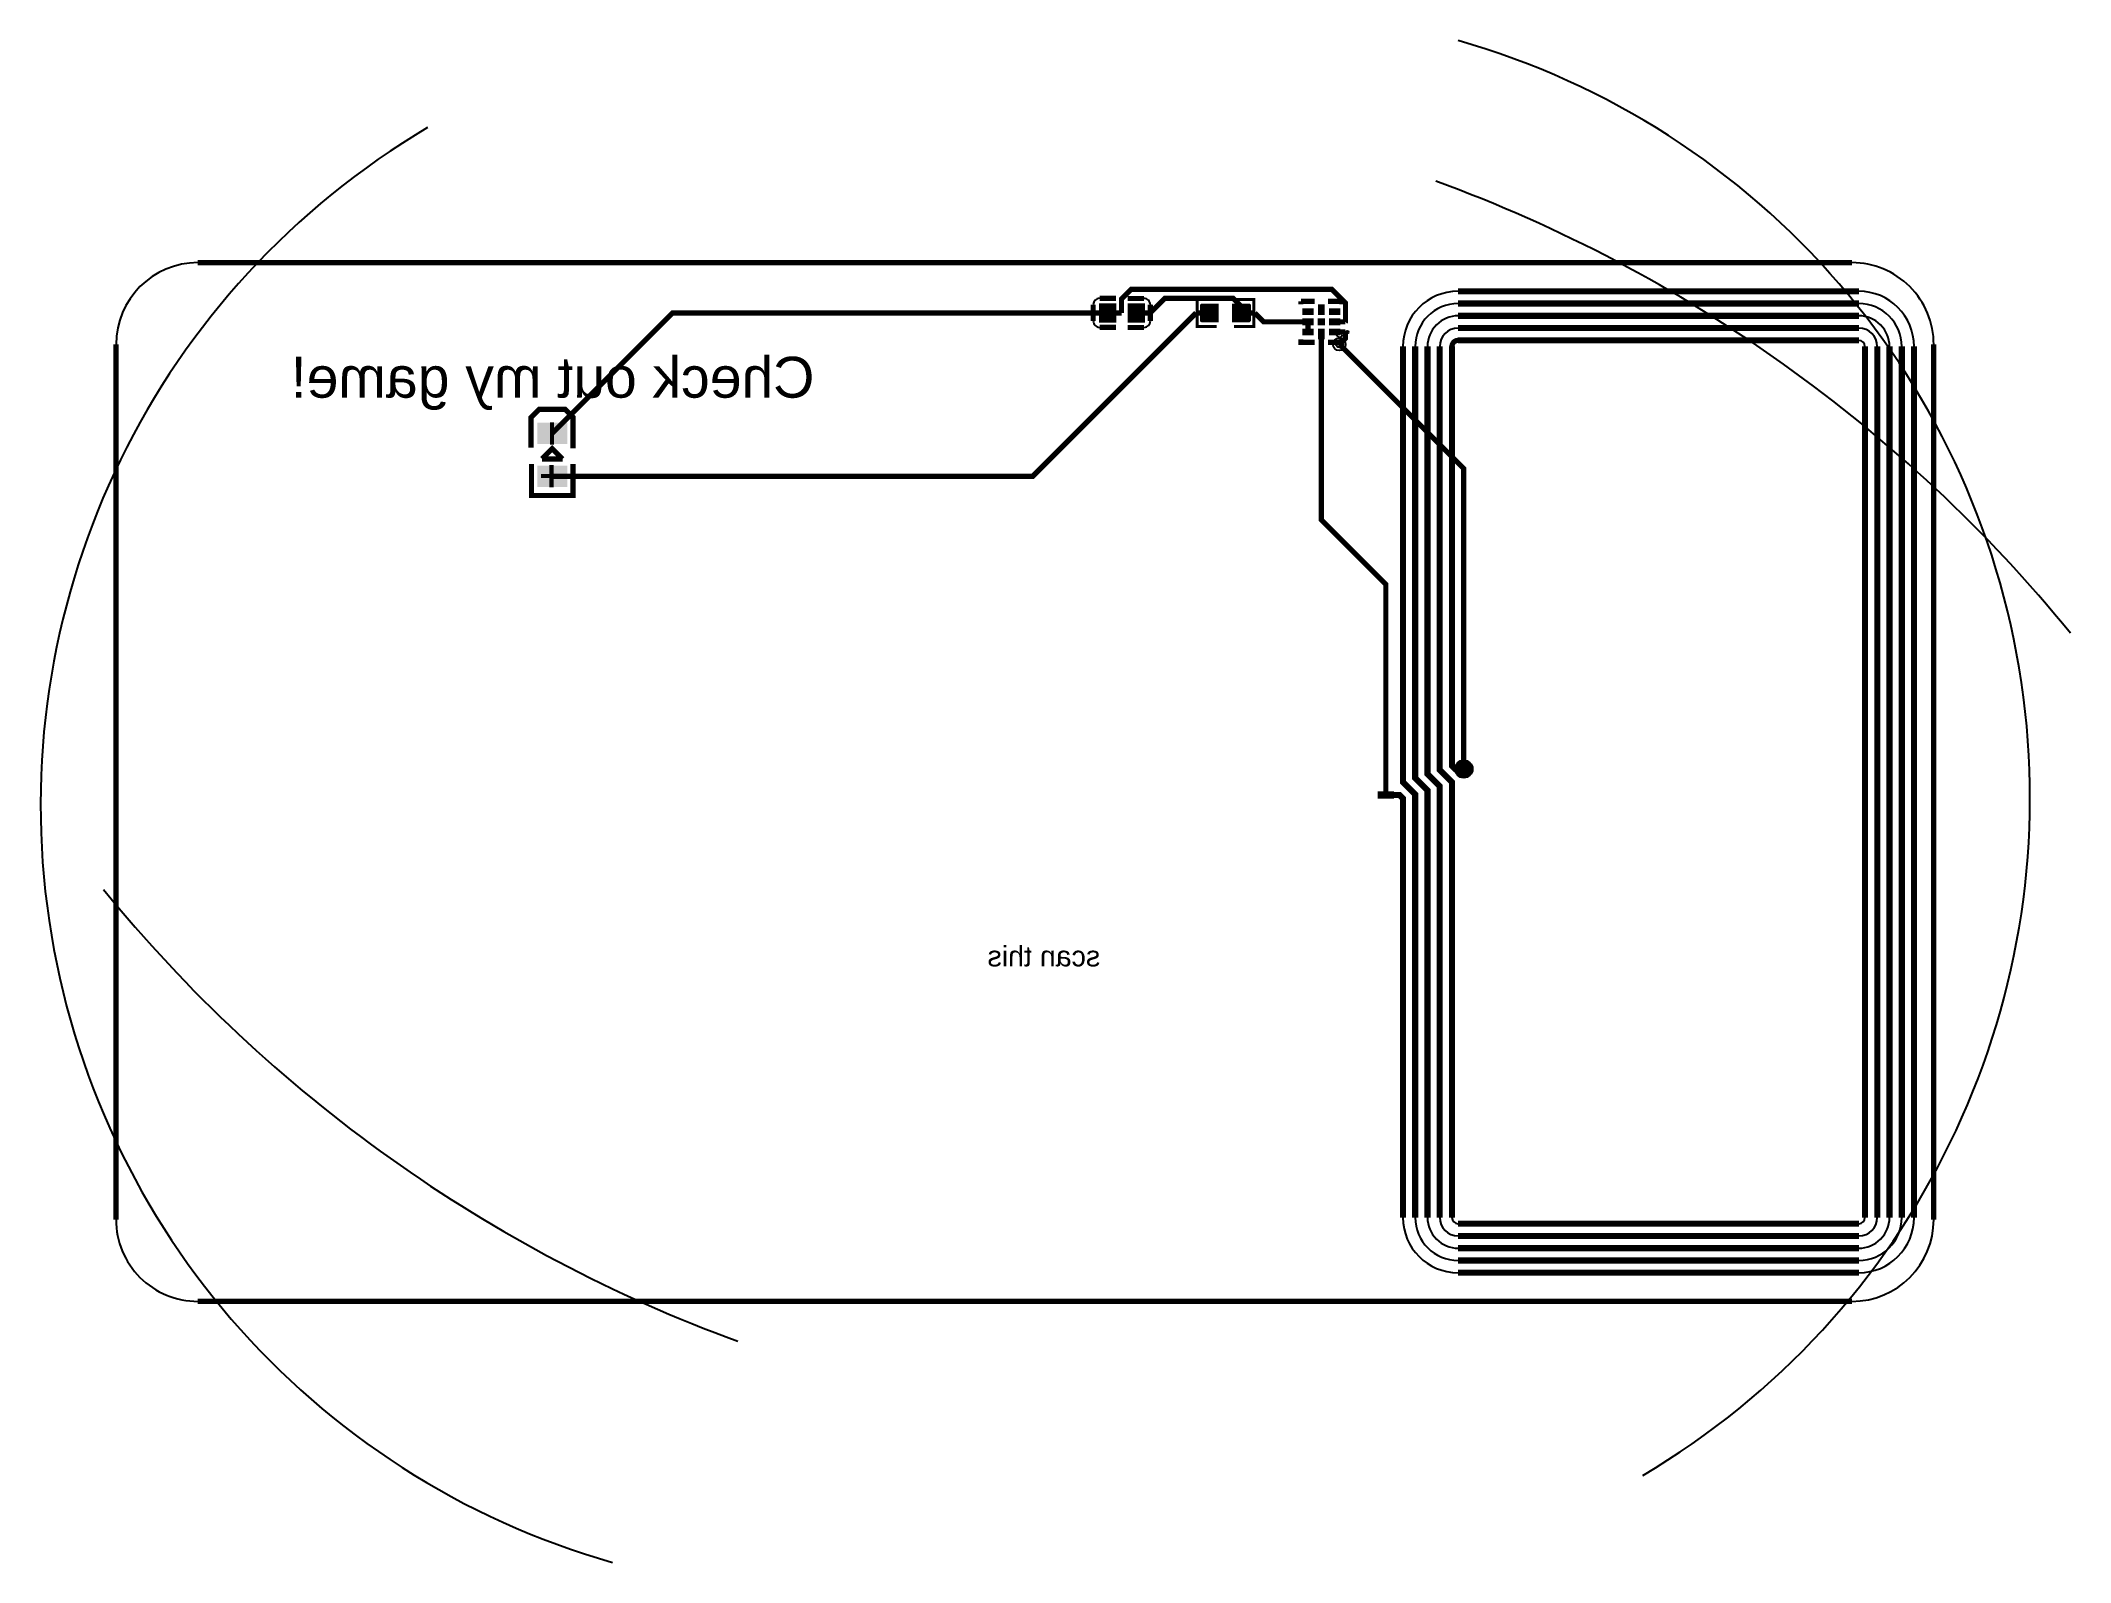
# Model space of a CAD drawing. Header units: millimetres. Extents: x -32.6 to 66.6, y -26.5 to 47.9.
import ezdxf

# ---------------------------------------------------------------- set-up
doc = ezdxf.new("R2010")
doc.units = ezdxf.units.MM
for name, color, linetype, true_color in [('BoardOutLine', 7, 'Continuous', 0xff00ff), ('BottomLayer', 7, 'Continuous', 0x0000ff), ('BottomSilkLayer', 7, 'Continuous', 0x66cc33), ('BottomSolderMaskLayer', 7, 'Continuous', 0xaa00ff), ('Document', 7, 'Continuous', 0xffffff), ('Hole', 7, 'Continuous', 0x222222), ('Multi-Layer', 7, 'Continuous', 0xc0c0c0), ('TopLayer', 7, 'Continuous', 0xff0000), ('TopPasteMaskLayer', 7, 'Continuous', 0x808080), ('TopSilkLayer', 7, 'Continuous', 0xffcc00), ('TopSolderMaskLayer', 7, 'Continuous', 0x800080)]:
    doc.layers.add(name, color=color, linetype=linetype, true_color=true_color)
doc.styles.get("Standard").update_dxf_attribs({"font": 'arial.ttf'})

msp = doc.modelspace()

# ---------------------------------------------------------------- hatches: boundary and pattern name
at = {"layer": 'BottomSolderMaskLayer'}
msp.add_hatch(color=256, dxfattribs=at).paths.add_polyline_path([(36.52768605537222, 12.3190246380492, 1), (37.38646177292366, 12.3190246380492, 1)])
at = {"layer": 'Document'}
for points in [[(-7.729311658623146, 28.180416560833123), (-7.729311658623146, 29.280416560833146), (-7.529311658623101, 29.280416560833146), (-7.529311658623101, 28.180416560833123)], [(-7.560426720853457, 27.191694183388336), (-7.560426720853457, 26.091694183388313), (-7.760401320802657, 26.091694183388313), (-7.760426720853502, 27.191694183388336)], [(-8.175946151892049, 26.745059690119433), (-7.07594615189214, 26.745059690119433), (-7.07594615189214, 26.545059690119388), (-8.175946151892049, 26.545059690119388)]]:
    msp.add_hatch(color=256, dxfattribs=at).paths.add_polyline_path(points)
at = {"layer": 'Multi-Layer'}
msp.add_hatch(color=256, dxfattribs=at).paths.add_polyline_path([(36.55308610617232, 12.3190246380492, 1), (37.36106172212356, 12.3190246380492, 1)])
at = {"layer": 'TopLayer'}
for points in [[(19.141579883159693, 35.07462534925071), (19.941579883159875, 35.07462534925071), (19.941579883159875, 34.17459994919989), (19.141579883159693, 34.17459994919989)], [(20.541579883159784, 35.07462534925071), (21.341579883159966, 35.07462534925071), (21.341579883159966, 34.17459994919989), (20.541579883159784, 34.17459994919989)], [(24.95118110236217, 34.19260858521716), (24.95118110236217, 35.056616713233325), (24.14470408940838, 35.056616713233325), (24.14470408940838, 34.19260858521716)], [(25.65120650241306, 34.19260858521716), (25.65120650241306, 35.056616713233325), (26.45768351536708, 35.056616713233325), (26.45768351536708, 34.19260858521716)], [(29.593116586233236, 34.55072390144767), (29.093116586233236, 34.55072390144767), (29.093116586233236, 34.83073406146809), (29.593116586233236, 34.83073406146809)], [(30.143103886207882, 35.01554483108964), (30.143103886207882, 34.56555753111502), (29.843103886207928, 34.56555753111502), (29.843103886207928, 35.01554483108964)], [(30.893091186182573, 34.55046990093979), (30.393091186182346, 34.55046990093979), (30.393091186182346, 34.8304800609601), (30.893091186182573, 34.8304800609601)], [(29.593116586233236, 34.050596901193785), (29.093116586233236, 34.050596901193785), (29.093116586233236, 34.330607061214096), (29.593116586233236, 34.330607061214096)], [(29.593116586233236, 33.55072390144778), (29.093116586233236, 33.55072390144778), (29.093116586233236, 33.83073406146809), (29.593116586233236, 33.83073406146809)], [(30.14305308610642, 34.34048768097534), (30.14305308610642, 34.040462280924544), (29.843053086106465, 34.040462280924544), (29.843053086106465, 34.34048768097534)], [(30.143103886207882, 33.81564643129286), (30.143103886207882, 33.36565913131824), (29.843103886207928, 33.36565913131824), (29.843103886207928, 33.81564643129286)], [(30.893091186182573, 34.050596901193785), (30.393091186182346, 34.050596901193785), (30.393091186182346, 34.330607061214096), (30.893091186182573, 34.330607061214096)], [(30.893091186182573, 33.55072390144778), (30.393091186182346, 33.55072390144778), (30.393091186182346, 33.83073406146809), (30.893091186182573, 33.83073406146809)], [(-8.31976123952245, 29.236347472695), (-8.319786639573294, 28.236322072644157), (-6.920269240538346, 28.236347472694888), (-6.920243840487501, 29.236347472695)], [(-8.319786639573294, 26.135763271526457), (-8.31976123952245, 27.13576327152657), (-6.920243840487501, 27.135788671577302), (-6.920269240538346, 26.135763271526457)], [(33.52209804419613, 10.899034798069579), (32.772034544069356, 10.899034798069579), (32.772034544069356, 11.199009398018688), (33.52209804419613, 11.199009398018688)]]:
    msp.add_hatch(color=256, dxfattribs=at).paths.add_polyline_path(points)
at = {"layer": 'TopPasteMaskLayer'}
for points in [[(19.141579883159693, 35.07462534925071), (19.941579883159875, 35.07462534925071), (19.941579883159875, 34.17459994919989), (19.141579883159693, 34.17459994919989)], [(20.541579883159784, 35.07462534925071), (21.341579883159966, 35.07462534925071), (21.341579883159966, 34.17459994919989), (20.541579883159784, 34.17459994919989)], [(24.106172212344518, 34.17462534925073), (24.906172212344472, 34.17462534925073), (24.956184912369736, 34.22463804927611), (24.956184912369736, 34.45260350520698), (24.586182372364874, 34.45260350520698), (24.586182372364874, 34.78260096520194), (24.956184912369736, 34.78260096520194), (24.956184912369736, 35.024638049276064), (24.906172212344472, 35.07462534925071), (24.106172212344518, 35.07462534925071), (24.0561849123701, 35.024638049276064), (24.0561849123701, 34.22463804927611)], [(26.49621539243094, 35.074599949199865), (25.696215392430986, 35.074599949199865), (25.646202692405495, 35.02458724917449), (25.646202692405495, 34.7966217932435), (26.016205232410584, 34.7966217932435), (26.016205232410584, 34.46662433324866), (25.646202692405495, 34.46662433324866), (25.646202692405495, 34.22458724917453), (25.696215392430986, 34.17459994919989), (26.49621539243094, 34.17459994919989), (26.54620269240536, 34.22458724917453), (26.54620269240536, 35.02458724917449)], [(29.593116586233236, 34.55072390144767), (29.093116586233236, 34.55072390144767), (29.093116586233236, 34.83073406146809), (29.593116586233236, 34.83073406146809)], [(30.143103886207882, 35.01554483108964), (30.143103886207882, 34.56555753111502), (29.843103886207928, 34.56555753111502), (29.843103886207928, 35.01554483108964)], [(30.893091186182573, 34.55046990093979), (30.393091186182346, 34.55046990093979), (30.393091186182346, 34.8304800609601), (30.893091186182573, 34.8304800609601)], [(29.593116586233236, 34.050596901193785), (29.093116586233236, 34.050596901193785), (29.093116586233236, 34.330607061214096), (29.593116586233236, 34.330607061214096)], [(29.593116586233236, 33.55072390144778), (29.093116586233236, 33.55072390144778), (29.093116586233236, 33.83073406146809), (29.593116586233236, 33.83073406146809)], [(30.14305308610642, 34.34048768097534), (30.14305308610642, 34.040462280924544), (29.843053086106465, 34.040462280924544), (29.843053086106465, 34.34048768097534)], [(30.143103886207882, 33.81564643129286), (30.143103886207882, 33.36565913131824), (29.843103886207928, 33.36565913131824), (29.843103886207928, 33.81564643129286)], [(30.893091186182573, 34.050596901193785), (30.393091186182346, 34.050596901193785), (30.393091186182346, 34.330607061214096), (30.893091186182573, 34.330607061214096)], [(30.893091186182573, 33.55072390144778), (30.393091186182346, 33.55072390144778), (30.393091186182346, 33.83073406146809), (30.893091186182573, 33.83073406146809)], [(-8.31976123952245, 29.236347472695), (-8.319786639573294, 28.236322072644157), (-6.920269240538346, 28.236347472694888), (-6.920243840487501, 29.236347472695)], [(-8.319786639573294, 26.135763271526457), (-8.31976123952245, 27.13576327152657), (-6.920243840487501, 27.135788671577302), (-6.920269240538346, 26.135763271526457)], [(33.52209804419613, 10.899034798069579), (32.772034544069356, 10.899034798069579), (32.772034544069356, 11.199009398018688), (33.52209804419613, 11.199009398018688)]]:
    msp.add_hatch(color=256, dxfattribs=at).paths.add_polyline_path(points)
at = {"layer": 'TopSolderMaskLayer'}
for points in [[(19.116184671079054, 35.10003328537118), (19.966984772679325, 35.10003328537118), (19.966984772679325, 34.149206350025565), (19.116184671079054, 34.149206350025565)], [(20.516181445266056, 35.10003328537118), (21.366981546866555, 35.10003328537118), (21.366981546866555, 34.149206350025565), (20.516181445266056, 34.149206350025565)], [(24.976586752997036, 34.16721600150629), (24.976586752997036, 35.08202423112277), (24.119309638443156, 35.08202423112277), (24.119309638443156, 34.16721600150629)], [(25.625813651400676, 34.16721600150629), (25.625813651400676, 35.08202423112277), (26.483090765954785, 35.08202423112277), (26.483090765954785, 34.16721600150629)], [(29.618515346708136, 34.525314634373785), (29.067715245108047, 34.525314634373785), (29.067715245108047, 34.8561248959943), (29.618515346708136, 34.8561248959943)], [(30.160035341868934, 35.053635229851125), (30.160035341868934, 34.5274499280182), (29.82616956323841, 34.5274499280182), (29.82616956323841, 35.053635229851125)], [(30.918489946657473, 34.52506063386579), (30.367689845057157, 34.52506063386579), (30.367689845057157, 34.85587089548619), (30.918489946657473, 34.85587089548619)], [(29.618515346708136, 34.0251876341199), (29.067715245108047, 34.0251876341199), (29.067715245108047, 34.3559978957403), (29.618515346708136, 34.3559978957403)], [(29.618515346708136, 33.525314634373785), (29.067715245108047, 33.525314634373785), (29.067715245108047, 33.8561248959943), (29.618515346708136, 33.8561248959943)], [(30.168442384196624, 34.365902785569006), (30.168442384196624, 34.01507298283411), (29.81764228259658, 34.01507298283411), (29.81764228259658, 34.365902785569006)], [(30.160035341868934, 33.85373683005423), (30.160035341868934, 33.327551528221306), (29.82616956323841, 33.327551528221306), (29.82616956323841, 33.85373683005423)], [(30.918489946657473, 34.0251876341199), (30.367689845057157, 34.0251876341199), (30.367689845057157, 34.3559978957403), (30.918489946657473, 34.3559978957403)], [(30.918489946657473, 33.525314634373785), (30.367689845057157, 33.525314634373785), (30.367689845057157, 33.8561248959943), (30.918489946657473, 33.8561248959943)], [(-8.355308407390794, 29.25449629302159), (-8.355335097766783, 28.218172330355515), (-6.884722072670002, 28.218198652368187), (-6.884695382294012, 29.25449629302159)], [(-8.355335097766783, 26.11761445119987), (-8.355308407390794, 27.153912091853158), (-6.884695382294012, 27.153938413865944), (-6.884722072670002, 26.11761445119987)], [(36.52768605537222, 12.3190246380492, 1), (37.38646177292366, 12.3190246380492, 1)], [(33.5474980949964, 10.873634747269534), (32.746634493269084, 10.873634747269534), (32.746634493269084, 11.224409448818847), (33.5474980949964, 11.224409448818847)]]:
    msp.add_hatch(color=256, dxfattribs=at).paths.add_polyline_path(points)

# ---------------------------------------------------------------- linework, layer by layer
at = {"layer": 'BoardOutLine', "const_width": 0.25400050800101603}
for points in [[(-24.95605791211574, 37.08407416814828), (55.94399288798604, 37.08407416814828)], [(-28.95605791211574, -9.715925831851678), (-28.95605791211574, 33.08407416814828)], [(59.94394208788435, 33.08407416814828), (59.94394208788435, -9.715925831851678)], [(55.94394208788435, -13.715925831851678), (-24.95605791211574, -13.715925831851678)]]:
    msp.add_lwpolyline(points, dxfattribs=at)
at = {"layer": 'BoardOutLine'}
for centre, start, end in [((-24.95605791211574, 33.08407416814839), 90, 180), ((55.94394208788435, 33.08407416814839), 359.99999999999983, 90), ((-24.95605791211574, -9.715925831851791), 179.99999999999983, 270), ((55.94394208788435, -9.715925831851791), 270, 0)]:
    msp.add_arc(centre, 4, start, end, dxfattribs=at)
at = {"layer": 'BottomLayer', "const_width": 0.25400050800101603}
msp.add_lwpolyline([(36.95707391414794, 12.3190246380492), (36.95707391414794, 27.006604013207948), (30.874777749555733, 33.08890017780038)], dxfattribs=at)
at = {"layer": 'BottomSilkLayer'}
for centre, start, end in [((26.162055577486626, 10.922015717928275), 300.54262286135213, 74.14173623455775), ((5.8411702289647565, 10.540493807090797), 120.54262286135186, 254.14173623455784)]:
    msp.add_arc(centre, 38.486944373888754, start, end, dxfattribs=at)
at = {"layer": 'BottomSolderMaskLayer'}
for points in [[(36.79752143094363, 12.318889652868847), (36.79752143094363, 12.319159623229666)], [(37.11662639735225, 12.318889652868847), (37.11662639735225, 12.319159623229666)]]:
    msp.add_lwpolyline(points, close=True, dxfattribs=at)
msp.add_circle((36.95707391414794, 12.3190246380492), 0.4293878587757176, dxfattribs=at)
for centre, start, end in [((36.95707391414794, 12.318889652868847), 360, 180), ((36.95707391414794, 12.319159623229666), 180, 360)]:
    msp.add_arc(centre, 0.15955248320430626, start, end, dxfattribs=at)
at = {"layer": 'Document'}
msp.add_circle((30.88211836423693, 33.55565151130304), 0.12700025400050802, dxfattribs=at)
at = {"layer": 'Hole'}
msp.add_circle((30.874777749555733, 33.08890017780038), 0.15240030480060962, dxfattribs=at)
at = {"layer": 'Multi-Layer'}
for points in [[(36.80695961391934, 12.318897637795203), (36.80695961391934, 12.31915163830331)], [(37.10718821437654, 12.318897637795203), (37.10718821437654, 12.31915163830331)]]:
    msp.add_lwpolyline(points, close=True, dxfattribs=at)
for centre, radius in [((30.874777749555733, 33.08890017780038), 0.30480060960121924), ((36.95707391414794, 12.3190246380492), 0.403987807975616)]:
    msp.add_circle(centre, radius, dxfattribs=at)
for centre, start, end in [((36.95707391414794, 12.318897637795203), 360, 180), ((36.95707391414794, 12.31915163830331), 180, 360)]:
    msp.add_arc(centre, 0.15011430022860048, start, end, dxfattribs=at)
at = {"layer": 'TopLayer'}
for points, const_width in [([(20.22123444246904, 34.62458724917451), (20.22123444246904, 35.30429260858523), (20.696723393446973, 35.77978155956305), (30.501651003302186, 35.77978155956305), (31.17399034798086, 35.10744221488437), (31.17399034798086, 34.19202438404875), (31.172720345440666, 34.19075438150867)], 0.25400050800101603), ([(36.68199136398289, 35.68402336804661), (56.2821945643891, 35.68402336804661)], 0.29997459994919995), ([(-7.620015240030398, 28.736347472695), (-1.7318008636016202, 34.624561849123666), (19.54155448310894, 34.624561849123666)], 0.25400050800101603), ([(23.865133667767395, 34.624561849123666), (15.87632715265454, 26.635763271526457), (-7.620015240030398, 26.635763271526457)], 0.25400050800101603), ([(19.54152908305832, 34.62458724917451), (20.22123444246904, 34.62458724917451)], 0.25400050800101603), ([(20.941579883159875, 34.62458724917451), (21.621285242570593, 34.62458724917451)], 0.25400050800101603), ([(26.395986791973655, 34.62458724917451), (25.683007366014635, 35.3375666751333), (22.334264668529613, 35.3375666751333), (21.621285242570593, 34.62458724917451)], 0.25400050800101603), ([(24.54787909575839, 34.62458724917451), (23.865125730251748, 34.62458724917451)], 0.25400050800101603), ([(26.054356108712227, 34.62458724917451), (26.395986791973655, 34.62458724917451)], 0.25400050800101603), ([(26.395986791973655, 34.62458724917451), (26.73736347472709, 34.62458724917451)], 0.25400050800101603), ([(29.343154686309617, 34.19075438150867), (27.171196342392705, 34.19075438150867), (26.73736347472709, 34.62458724917451)], 0.25400050800101603), ([(36.68199136398289, 35.08407416814839), (56.2821945643891, 35.08407416814839)], 0.29997459994919995), ([(29.343154686309617, 33.69088138176278), (29.343154686309617, 34.19075438150867)], 0.25400050800101603), ([(30.643129286258727, 34.19075438150867), (31.172720345440666, 34.19075438150867)], 0.25400050800101603), ([(30.643129286258727, 33.69088138176278), (31.172720345440666, 33.69088138176278)], 0.25400050800101603), ([(31.172720345440666, 33.69088138176278), (31.172720345440666, 33.386842773685544), (30.874777749555733, 33.08890017780038)], 0.25400050800101603), ([(36.68199136398289, 34.484124968249944), (56.2821945643891, 34.484124968249944)], 0.29997459994919995), ([(36.68199136398289, 33.8839217678435), (56.2821945643891, 33.8839217678435)], 0.29997459994919995), ([(29.993116586233327, 33.59070358140707), (29.993116586233327, 24.511049022098064), (33.14706629413263, 21.357099314198535), (33.14706629413263, 11.049022098044134)], 0.25400050800101603), ([(34.58216916433844, -9.6159512319025), (34.58216916433844, 11.084074168148277), (33.981965963932, 11.684023368046724), (33.981965963932, 32.98399796799595)], 0.29997459994919995), ([(35.18211836423666, -9.6159512319025), (35.18211836423666, 11.28397256794517), (34.58216916433844, 11.883921767843503), (34.58216916433844, 32.98399796799595)], 0.29997459994919995), ([(35.782067564135104, -9.6159512319025), (35.782067564135104, 11.484124968249944), (35.18211836423666, 12.084074168148277), (35.18211836423666, 32.98399796799595)], 0.29997459994919995), ([(36.38201676403355, -9.6159512319025), (36.38201676403355, 11.684023368046724), (35.782067564135104, 12.28397256794517), (35.782067564135104, 32.98399796799595)], 0.29997459994919995), ([(36.38201676403355, 32.98399796799595), (36.38201676403355, 12.484124968249944), (36.54711709423441, 12.3190246380492), (36.95707391414794, 12.3190246380492)], 0.29997459994919995), ([(36.95707391414794, 12.3190246380492), (36.54711709423441, 12.3190246380492), (36.38201676403355, 12.484124968249944), (36.38201676403355, 32.98399796799595), (36.383032766065526, 33.00863601727201), (36.38608077216168, 33.03327406654819), (36.39116078232155, 33.05740411480815), (36.398018796037604, 33.08102616205224), (36.40716281432583, 33.10388620777235), (36.41783083566179, 33.12623825247647), (36.43027686055393, 33.14732029464062), (36.44475488951002, 33.16738633477257), (36.46050292100608, 33.18643637287278), (36.47802895605787, 33.20396240792479), (36.49682499365008, 33.219964439928845), (36.51663703327404, 33.234442468884936), (36.53771907543819, 33.24714249428496), (36.56007112014231, 33.258064516129025), (36.58293116586242, 33.26720853441702), (36.60655321310651, 33.27432054864107), (36.630683261366585, 33.27965455930905), (36.655067310134655, 33.28270256540509), (36.679705359410946, 33.28397256794517), (36.68199136398289, 33.28397256794517)], 0.25400050800101603), ([(36.68199136398289, 33.28397256794517), (56.2821945643891, 33.28397256794517)], 0.29997459994919995), ([(56.58216916433844, -9.6159512319025), (56.58216916433844, 32.98399796799595)], 0.29997459994919995), ([(57.182118364236885, -9.6159512319025), (57.182118364236885, 32.98399796799595)], 0.29997459994919995), ([(57.78206756413533, -9.6159512319025), (57.78206756413533, 32.98399796799595)], 0.29997459994919995), ([(58.38201676403378, -9.6159512319025), (58.38201676403378, 32.98399796799595)], 0.29997459994919995), ([(58.981965963932225, -9.6159512319025), (58.981965963932225, 32.98399796799595)], 0.29997459994919995), ([(33.02006604013218, 11.049022098044134), (33.14706629413263, 11.049022098044134), (33.81711963423936, 11.049022098044134), (33.981965963932, 10.883921767843503), (33.981965963932, -9.6159512319025)], 0.29997459994919995), ([(36.68199136398289, -9.915925831851723), (56.2821945643891, -9.915925831851723)], 0.29997459994919995), ([(36.68199136398289, -10.515875031750056), (56.2821945643891, -10.515875031750056)], 0.29997459994919995), ([(36.68199136398289, -11.116078232156497), (56.2821945643891, -11.116078232156497)], 0.29997459994919995), ([(36.68199136398289, -11.716027432054943), (56.2821945643891, -11.716027432054943)], 0.29997459994919995), ([(36.68199136398289, -12.315976631953276), (56.2821945643891, -12.315976631953276)], 0.29997459994919995)]:
    msp.add_lwpolyline(points, dxfattribs=dict(at, const_width=const_width))
for centre, radius, start, end in [((36.68199136398289, 32.98399796799583), 2.7000254000508006, 90, 180), ((36.68224536449043, 32.9839979833564), 2.100076200152401, 90, 180), ((56.28194056388156, 32.9839979833564), 2.100076200152401, 0, 90), ((56.2821945643891, 32.98399796799583), 2.7000254000508006, 0, 90), ((36.681991342475385, 32.98425196850394), 1.4998729997459996, 90, 180.00970292629043), ((36.68199136398289, 32.98399796799583), 0.8999237998475998, 90, 180), ((56.282194585896605, 32.98425196850394), 1.4998729997459996, 359.99029707370954, 90), ((56.2821945643891, 32.98399796799583), 0.8999237998475998, 0, 90), ((36.68199136398266, 32.98399796799606), 0.29997459994919995, 90, 180), ((56.28219456438933, 32.98399796799606), 0.29997459994919995, 0, 90), ((36.68199136398289, -9.615951231902386), 2.7000254000508006, 180, 270), ((36.68224536449043, -9.615951247262956), 2.100076200152401, 180, 270), ((36.681991342475385, -9.616205232410493), 1.4998729997459996, 179.99029707370957, 270), ((36.68199136398289, -9.615951231902386), 0.8999237998475998, 180, 270), ((36.68199136398266, -9.615951231902613), 0.29997459994919995, 180, 270), ((56.28194056388156, -9.615951247262956), 2.100076200152401, 270, 0), ((56.28219456438933, -9.615951231902613), 0.29997459994919995, 270, 0), ((56.2821945643891, -9.615951231902386), 0.8999237998475998, 270, 0), ((56.282194585896605, -9.616205232410493), 1.4998729997459996, 270, 0.009702926290444768), ((56.2821945643891, -9.615951231902386), 2.7000254000508006, 270, 0)]:
    msp.add_arc(centre, radius, start, end, dxfattribs=at)
at = {"layer": 'TopSilkLayer'}
for points, const_width in [([(18.836118872237876, 35.03022606045215), (18.836118872237876, 34.23025146050293)], 0.25400050800101603), ([(19.945948691897684, 35.34005588011178), (19.1459486918975, 35.34005588011178)], 0.25400050800101603), ([(20.521844043688134, 35.33423926847854), (21.32181864363747, 35.33423926847854)], 0.25400050800101603), ([(21.631597663195407, 35.02438404876807), (21.631597663195407, 34.22435864871727)], 0.25400050800101603), ([(24.87498094996181, 33.96400812801619), (23.916103632207296, 33.96400812801619), (23.916103632207296, 35.285217170434294), (24.87498094996181, 35.285217170434294)], 0.15240030480060962), ([(25.72740665481342, 33.96400812801619), (26.686283972568162, 33.96400812801619), (26.686283972568162, 35.285217170434294), (25.72740665481342, 35.285217170434294)], 0.15240030480060962), ([(28.993014986029948, 35.048717297434564), (28.993014986029948, 35.19060198120394)], 0.25400050800101603), ([(28.993014986029948, 35.19060198120394), (29.667945135890477, 35.19060198120394)], 0.25400050800101603), ([(30.31795783591565, 35.19060198120394), (30.993014986030175, 35.19060198120394)], 0.25400050800101603), ([(30.993014986030175, 35.19060198120394), (30.993014986030175, 35.048717297434564)], 0.25400050800101603), ([(19.945948691897684, 33.92044704089403), (19.1459486918975, 33.92044704089403)], 0.25400050800101603), ([(20.521844043688134, 33.91457962915922), (21.32181864363747, 33.91457962915922)], 0.25400050800101603), ([(29.667945135890477, 33.190576581153096), (28.993014986029948, 33.190576581153096), (28.993014986029948, 33.33253746507489)], 0.25400050800101603), ([(30.993014986030175, 33.33253746507489), (30.993014986030175, 33.190576581153096), (30.31795783591565, 33.190576581153096)], 0.25400050800101603), ([(-8.662687325374463, 28.03022606045215), (-8.662687325374463, 29.503429006858028), (-8.256286512572842, 29.90982981965965), (-6.98628397256789, 29.90985521971038), (-6.605283210566313, 29.528829057658072), (-6.605283210566313, 28.004826009651993)], 0.25400050800101603), ([(-7.120015240030398, 27.486029972059896), (-7.519989839979644, 27.886055372110718), (-7.619989839979553, 27.986055372110627), (-7.7202692405383, 27.886055372110718), (-8.120269240538391, 27.486029972059896)], 0.25400050800101603), ([(-8.637287274574419, 27.242824485648953), (-8.637287274574419, 25.69342138684283), (-6.605283210566313, 25.69342138684283), (-6.605283210566313, 27.242824485648953)], 0.25400050800101603), ([(-7.120015240030398, 27.486029972059896), (-8.120269240538391, 27.486029972059896)], 0.25400050800101603)]:
    msp.add_lwpolyline(points, dxfattribs=dict(at, const_width=const_width))
msp.add_circle((31.263119126238507, 33.68290576581148), 0.06350012700025401, dxfattribs=at)
for centre, radius, start, end in [((10.922023564315623, -26.416062350889092), 71.85280670561342, 39.169543314145436, 69.91835470575927), ((19.145897891795812, 35.03022606045215), 0.30982981965963935, 90, 180), ((21.321767844576925, 35.024409448818915), 0.30982981965963935, 359.9953028545985, 90), ((19.145897890754668, 34.23022606045208), 0.30982981965963935, 179.9953028545985, 270), ((21.32176784353578, 34.22440944881873), 0.30982981965963935, 270, 0), ((26.130249740231193, 51.816087750939914), 71.85280670561342, 219.16954331414533, 249.91835470575933)]:
    msp.add_arc(centre, radius, start, end, dxfattribs=at)
at = {"layer": 'TopSolderMaskLayer'}
for points in [[(36.79752143094363, 12.318889652868847), (36.79752143094363, 12.319159623229666)], [(37.11662639735225, 12.318889652868847), (37.11662639735225, 12.319159623229666)]]:
    msp.add_lwpolyline(points, close=True, dxfattribs=at)
msp.add_circle((36.95707391414794, 12.3190246380492), 0.4293878587757176, dxfattribs=at)
for centre, start, end in [((36.95707391414794, 12.318889652868847), 360, 180), ((36.95707391414794, 12.319159623229666), 180, 360)]:
    msp.add_arc(centre, 0.15955248320430626, start, end, dxfattribs=at)

# ---------------------------------------------------------------- texts
at = {"layer": 'BottomSilkLayer', "text_generation_flag": 2}
for s, height, p in [('Check out my game!', 2, (5.207010414020942, 30.480060960121932)), ('scan this', 1, (19.177038354076785, 2.6670053340105824))]:
    msp.add_text(s, height=height, dxfattribs=at).set_placement(p)

doc.saveas('drawing.dxf')
